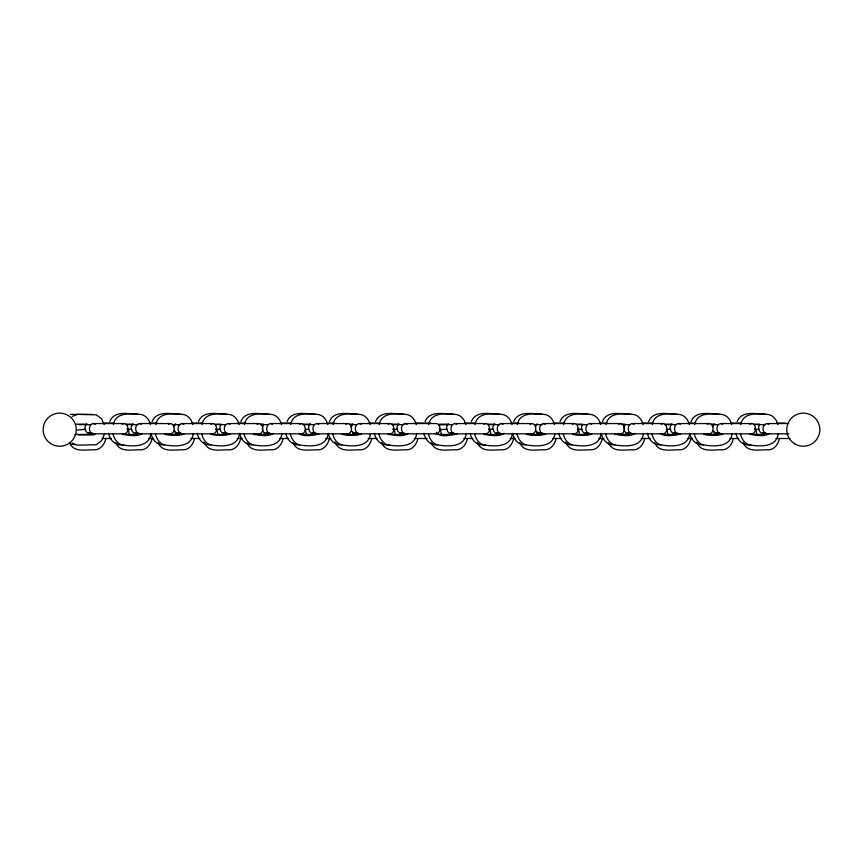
<?xml version="1.0" encoding="UTF-8"?>
<svg xmlns="http://www.w3.org/2000/svg" width="863" height="863" viewBox="0 0 863 863"><rect width="100%" height="100%" fill="white"/><g stroke="black" fill="none" stroke-linecap="round" stroke-linejoin="round"><path stroke-width="1.29" d="M129.159 434.693L128.77 430.799L127.346 428.911M175.405 434.693L175.405 432.029M217.789 434.693L217.4 430.799L215.977 428.911M262.266 428.221L263.409 424.585M264.035 434.693L264.175 433.366M306.43 434.693L305.426 429.731M352.676 434.693L352.676 432.029M395.071 434.693L394.682 430.799L393.258 428.911M441.187 434.693L440.799 430.799L439.375 428.911M490.745 434.693L490.357 430.799L488.933 428.911M536.991 434.693L536.991 432.029M579.375 434.693L578.987 430.799L577.574 428.911M623.863 428.221L624.995 424.585M625.621 434.693L625.761 433.366M668.016 434.693L667.013 429.731M714.262 434.693L714.262 432.029M756.657 434.693L756.268 430.799L754.845 428.911M104.596 433.776L101.597 440.702L96.397 444.704L77.735 445.189L72.19 443.161M105.879 438.447C104.779 443.852 100.895 449.569 94.93 449.86C86.667 449.289 74.132 453.107 69.838 443.248M113.42 424.531C115.653 412.039 130.464 413.496 139.892 414.359C145.329 414.628 149.288 419.537 150.453 424.531M150.842 433.776C149.18 446.948 133.992 446.624 123.981 445.189C118.004 444.887 114.132 439.17 113.031 433.776M155.804 424.531C158.048 412.039 172.859 413.496 182.287 414.359C187.724 414.628 191.672 419.537 192.848 424.531M152.115 438.447C151.014 443.852 147.142 449.569 141.176 449.86C132.913 449.289 120.378 453.107 116.074 443.248M193.236 433.776C191.575 446.948 176.386 446.624 166.365 445.189C160.399 444.887 156.516 439.17 155.416 433.776M194.509 438.447C193.409 443.852 189.536 449.569 183.56 449.86C175.308 449.289 162.773 453.107 158.468 443.248M202.05 424.531C204.294 412.039 219.105 413.496 228.533 414.359C233.97 414.628 237.918 419.537 239.094 424.531M239.483 433.776C237.821 446.948 222.632 446.624 212.611 445.189C206.645 444.887 202.762 439.17 201.662 433.776M244.445 424.531C246.678 412.039 261.489 413.496 270.928 414.359C276.354 414.628 280.313 419.537 281.489 424.531M240.755 438.447C239.655 443.852 235.782 449.569 229.806 449.86C221.554 449.289 209.019 453.107 204.714 443.248M281.867 433.776C280.205 446.948 265.017 446.624 255.006 445.189C249.029 444.887 245.157 439.17 244.056 433.776M283.15 438.447C282.05 443.852 278.166 449.569 272.201 449.86C263.938 449.289 251.413 453.107 247.109 443.248M290.691 424.531C292.924 412.039 307.735 413.496 317.174 414.359C322.6 414.628 326.559 419.537 327.735 424.531M328.113 433.776C326.451 446.948 311.263 446.624 301.252 445.189C295.275 444.887 291.403 439.17 290.302 433.776M333.075 424.531C335.319 412.039 350.13 413.496 359.558 414.359C364.995 414.628 368.943 419.537 370.119 424.531M329.396 438.447C328.296 443.852 324.412 449.569 318.447 449.86C310.184 449.289 297.659 453.107 293.355 443.248M370.507 433.776C368.846 446.948 353.657 446.624 343.636 445.189C337.67 444.887 333.798 439.17 332.697 433.776M371.78 438.447C370.68 443.852 366.807 449.569 360.842 449.86C352.579 449.289 340.044 453.107 335.739 443.248M379.202 424.531C381.435 412.039 396.246 413.496 405.686 414.359C411.112 414.628 415.071 419.537 416.246 424.531M416.624 433.776C414.963 446.948 399.774 446.624 389.763 445.189C383.787 444.887 379.914 439.17 378.814 433.776M417.908 438.447C416.807 443.852 412.935 449.569 406.958 449.86C398.706 449.289 386.171 453.107 381.867 443.248M428.76 424.531C430.993 412.039 445.804 413.496 455.243 414.359C460.669 414.628 464.628 419.537 465.804 424.531M466.182 433.776C464.521 446.948 449.332 446.624 439.321 445.189C433.345 444.887 429.472 439.17 428.372 433.776M467.466 438.447C466.365 443.852 462.482 449.569 456.516 449.86C448.253 449.289 435.729 453.107 431.424 443.248M475.006 424.531C477.239 412.039 492.05 413.496 501.479 414.359C506.915 414.628 510.874 419.537 512.039 424.531M512.428 433.776C510.767 446.948 495.578 446.624 485.567 445.189C479.591 444.887 475.718 439.17 474.618 433.776M517.39 424.531C519.634 412.039 534.445 413.496 543.873 414.359C549.31 414.628 553.259 419.537 554.434 424.531M513.712 438.447C512.611 443.852 508.728 449.569 502.762 449.86C494.499 449.289 481.964 453.107 477.671 443.248M554.823 433.776C553.161 446.948 537.973 446.624 527.951 445.189C521.986 444.887 518.113 439.17 517.013 433.776M556.096 438.447C554.995 443.852 551.123 449.569 545.157 449.86C536.894 449.289 524.359 453.107 520.055 443.248M563.636 424.531C565.88 412.039 580.691 413.496 590.119 414.359C595.556 414.628 599.505 419.537 600.68 424.531M601.069 433.776C599.407 446.948 584.219 446.624 574.197 445.189C568.232 444.887 564.359 439.17 563.259 433.776M606.031 424.531C608.264 412.039 623.075 413.496 632.514 414.359C637.94 414.628 641.899 419.537 643.075 424.531M602.342 438.447C601.241 443.852 597.369 449.569 591.392 449.86C583.14 449.289 570.605 453.107 566.301 443.248M643.464 433.776C641.792 446.948 626.603 446.624 616.592 445.189C610.626 444.887 606.743 439.17 605.643 433.776M644.737 438.447C643.636 443.852 639.763 449.569 633.787 449.86C625.535 449.289 613 453.107 608.695 443.248M652.277 424.531C654.51 412.039 669.321 413.496 678.76 414.359C684.186 414.628 688.145 419.537 689.321 424.531M689.699 433.776C688.038 446.948 672.849 446.624 662.838 445.189C656.862 444.887 652.989 439.17 651.889 433.776M694.672 424.531C696.905 412.039 711.716 413.496 721.144 414.359C726.581 414.628 730.54 419.537 731.705 424.531M690.983 438.447C689.882 443.852 686.009 449.569 680.033 449.86C671.781 449.289 659.246 453.107 654.941 443.248M732.094 433.776C730.432 446.948 715.244 446.624 705.233 445.189C699.257 444.887 695.384 439.17 694.284 433.776M733.377 438.447C732.277 443.852 728.394 449.569 722.428 449.86C714.165 449.289 701.63 453.107 697.326 443.248M740.788 424.531C743.032 412.039 757.843 413.496 767.272 414.359C772.709 414.628 776.657 419.537 777.833 424.531M778.221 433.776C776.549 446.948 761.371 446.624 751.349 445.189C745.384 444.887 741.5 439.17 740.4 433.776M779.494 438.447C778.394 443.852 774.521 449.569 768.545 449.86C760.292 449.289 747.757 453.107 743.453 443.248M173.765 426.894L175.577 423.776M351.036 426.894L352.848 423.776M535.351 426.894L537.164 423.776M712.622 426.894L714.435 423.776M109.774 421.576C114.304 410.162 128.803 413.949 138.231 414.38M152.168 421.576C156.699 410.162 171.198 413.949 180.626 414.38M198.414 421.576C202.945 410.162 217.444 413.949 226.872 414.38M240.809 421.576C245.34 410.162 259.839 413.949 269.267 414.38M287.055 421.576C291.586 410.162 306.085 413.949 315.502 414.38M329.439 421.576C333.97 410.162 348.469 413.949 357.897 414.38M375.567 421.576C380.098 410.162 394.596 413.949 404.024 414.38M425.125 421.576C429.655 410.162 444.154 413.949 453.582 414.38M471.36 421.576C475.901 410.162 490.4 413.949 499.817 414.38M513.755 421.576C518.285 410.162 532.784 413.949 542.212 414.38M560.001 421.576C564.531 410.162 579.03 413.949 588.458 414.38M602.396 421.576C606.926 410.162 621.425 413.949 630.853 414.38M648.642 421.576C653.172 410.162 667.671 413.949 677.099 414.38M691.026 421.576C695.556 410.162 710.055 413.949 719.483 414.38M737.153 421.576C741.684 410.162 756.182 413.949 765.61 414.38M221.014 424.585C217.638 428.987 222.039 435.653 227.616 433.355M582.601 424.585C579.224 428.987 583.625 435.653 589.202 433.355M759.753 424.585C756.376 428.987 760.778 435.653 766.355 433.355M91.694 432.913L88.738 434.445L75.07 434.445M137.94 432.913L134.984 434.445L122.557 434.445M142.341 433.377C137.12 437.314 128.242 435.125 122.319 434.186M180.324 432.913L177.368 434.445L164.952 434.445M226.57 432.913L223.614 434.445L211.187 434.445M268.965 432.913L266.009 434.445L253.582 434.445M273.377 433.377C268.145 437.314 259.267 435.125 253.344 434.186M315.211 432.913L312.255 434.445L299.828 434.445M357.595 432.913L354.65 434.445L342.223 434.445M403.722 432.913L400.766 434.445L388.339 434.445M408.134 433.377C402.913 437.314 394.024 435.125 388.102 434.186M453.28 432.913L450.324 434.445L436.656 434.445M499.526 432.913L496.57 434.445L484.143 434.445M503.938 433.377C498.706 437.314 489.828 435.125 483.906 434.186M541.91 432.913L538.965 434.445L526.538 434.445M588.156 432.913L585.2 434.445L572.784 434.445M630.551 432.913L627.595 434.445L615.168 434.445M634.963 433.377C629.742 437.314 620.853 435.125 614.931 434.186M676.797 432.913L673.841 434.445L661.414 434.445M719.192 432.913L716.236 434.445L703.809 434.445M765.308 432.913L762.353 434.445L749.925 434.445M769.72 433.377C764.499 437.314 755.621 435.125 749.688 434.186M86.936 423.776C82.298 427.638 86.591 435.988 92.74 433.355M133.182 423.776C128.544 427.638 132.837 435.988 138.986 433.355M310.453 423.776C305.826 427.638 310.108 435.988 316.257 433.355M398.976 423.776C394.337 427.638 398.62 435.988 404.769 433.355M448.533 423.776C443.895 427.638 448.177 435.988 454.326 433.355M494.769 423.776C490.141 427.638 494.423 435.988 500.572 433.355M672.05 423.776C667.412 427.638 671.694 435.988 677.843 433.355M72.19 416.387L77.735 414.359L96.397 414.833L101.597 418.835L104.207 424.531M77.346 430.033L85.728 429.31M95.308 434.186L93.15 434.909L78.231 434.909M183.948 434.186C178.112 435.783 170.54 435.783 164.714 434.186M230.194 434.186C224.358 435.783 216.786 435.783 210.95 434.186M318.825 434.186C312.902 435.125 304.024 437.314 298.803 433.377M361.219 434.186C355.394 435.783 347.811 435.783 341.985 434.186M456.894 434.186C450.95 434.725 440.389 438.393 436.257 432.32M545.535 434.186C539.709 435.783 532.126 435.783 526.301 434.186M591.781 434.186C585.955 435.783 578.372 435.783 572.547 434.186M680.411 434.186C674.488 435.125 665.61 437.314 660.389 433.377M722.806 434.186C716.98 435.783 709.397 435.783 703.572 434.186M90.831 432.676L88.889 433.355M122.179 424.24C128.307 420.799 130.464 433.388 124.121 433.819L93.29 433.819C88.134 433.302 88.134 424.067 93.29 423.55L124.121 423.55M137.077 432.676L135.124 433.355M168.425 424.24C174.553 420.799 176.71 433.388 170.367 433.819L139.536 433.819C134.38 433.302 134.38 424.067 139.536 423.55L170.367 423.55M179.461 432.676L176.516 433.183L174.153 430.788M210.82 424.24C216.947 420.799 219.105 433.388 212.762 433.819L181.931 433.819C176.764 433.302 176.764 424.067 181.931 423.55L212.762 423.55M225.707 432.676L223.765 433.355M257.066 424.24C263.193 420.799 265.34 433.388 259.008 433.819L228.177 433.819C223.01 433.302 223.01 424.067 228.177 423.55L259.008 423.55M268.102 432.676C265.739 434.542 262.686 432.136 262.406 429.547M299.45 424.24C305.588 420.799 307.735 433.388 301.392 433.819L270.572 433.819C265.405 433.302 265.405 424.067 270.572 423.55L301.392 423.55M314.348 432.676L312.406 433.355M345.696 424.24C351.834 420.799 353.981 433.388 347.638 433.819L316.807 433.819C311.651 433.302 311.651 424.067 316.807 423.55L347.638 423.55M356.732 432.676L353.787 433.183L351.424 430.788M388.091 424.24C394.218 420.799 396.376 433.388 390.033 433.819L359.202 433.819C354.035 433.302 354.035 424.067 359.202 423.55L390.033 423.55M402.859 432.676L400.917 433.355M452.417 432.676L450.475 433.355M483.765 424.24C489.904 420.799 492.05 433.388 485.707 433.819L454.877 433.819C449.72 433.302 449.72 424.067 454.877 423.55L485.707 423.55M498.663 432.676L496.721 433.355M530.011 424.24C536.139 420.799 538.296 433.388 531.953 433.819L501.123 433.819C495.966 433.302 495.966 424.067 501.123 423.55L531.953 423.55M541.047 432.676L538.102 433.183L535.74 430.788M572.406 424.24C578.534 420.799 580.691 433.388 574.348 433.819L543.517 433.819C538.35 433.302 538.35 424.067 543.517 423.55L574.348 423.55M587.293 432.676L585.351 433.355M618.652 424.24C624.78 420.799 626.937 433.388 620.594 433.819L589.763 433.819C584.596 433.302 584.596 424.067 589.763 423.55L620.594 423.55M629.688 432.676C627.325 434.542 624.273 432.136 623.992 429.547M661.036 424.24C667.175 420.799 669.321 433.388 662.989 433.819L632.158 433.819C626.991 433.302 626.991 424.067 632.158 423.55L662.989 423.55M675.934 432.676L673.992 433.355M707.282 424.24C713.421 420.799 715.567 433.388 709.235 433.819L678.404 433.819C673.237 433.302 673.237 424.067 678.404 423.55L709.235 423.55M718.329 432.676L715.373 433.183L713.011 430.788M749.677 424.24C755.805 420.799 757.962 433.388 751.619 433.819L720.788 433.819C715.632 433.302 715.632 424.067 720.788 423.55L751.619 423.55M764.445 432.676L762.504 433.355M70.572 414.38L91.985 414.38M438.587 424.855L452.244 424.628M439.86 429.526L447.314 429.31M93.29 433.819L94.304 433.647M139.536 433.819L140.55 433.647M181.931 433.819L182.934 433.647M228.177 433.819L229.18 433.647M270.572 433.819L271.575 433.647M316.807 433.819L317.821 433.647M436.16 423.55L405.33 423.55C400.162 424.067 400.162 433.302 405.33 433.819L436.16 433.819C440.917 433.28 441.349 425.47 437.163 423.722M359.202 433.819L360.205 433.647M405.33 433.819L406.333 433.647M454.877 433.819L455.891 433.647M501.123 433.819L502.137 433.647M543.517 433.819L544.521 433.647M589.763 433.819L590.767 433.647M632.158 433.819L633.162 433.647M678.404 433.819L679.408 433.647M788.75 423.55L766.916 423.55C761.749 424.067 761.749 433.302 766.916 433.819L788.75 433.819M720.788 433.819L721.802 433.647M766.916 433.819L767.919 433.647M103.01 423.086L114.002 423.086M149.256 423.086L156.969 423.086M191.651 423.086L202.632 423.086M237.897 423.086L245.599 423.086M280.292 423.086L291.273 423.086M326.538 423.086L334.24 423.086M368.922 423.086L379.914 423.086M415.049 423.086L430.713 423.086M464.607 423.086L475.589 423.086M510.842 423.086L518.555 423.086M553.237 423.086L564.229 423.086M599.483 423.086L607.196 423.086M641.878 423.086L652.86 423.086M688.124 423.086L695.826 423.086M730.508 423.086L741.5 423.086M776.635 423.086L785.621 423.086M76.311 424.165L86.246 424.165M126.278 424.165L132.492 424.165M214.919 424.165L221.133 424.165M261.036 424.165L263.528 424.165M303.56 424.165L309.774 424.165M349.677 424.165L352.158 424.165M392.072 424.165L398.285 424.165M439.138 424.165L447.843 424.165M487.875 424.165L494.078 424.165M576.506 424.165L582.719 424.165M622.622 424.165L625.114 424.165M665.146 424.165L671.36 424.165M711.263 424.165L713.744 424.165M753.658 424.165L759.872 424.165M78.231 424.628L90.658 424.628M126.969 424.628L138.145 424.628M173.085 424.628L180.54 424.628M215.599 424.628L225.545 424.628M260.475 424.628L267.929 424.628M302.999 424.628L314.175 424.628M350.356 424.628L356.57 424.628M392.751 424.628L403.938 424.628M488.555 424.628L499.731 424.628M534.672 424.628L542.126 424.628M577.185 424.628L587.131 424.628M622.072 424.628L629.526 424.628M664.586 424.628L675.772 424.628M711.943 424.628L718.156 424.628M754.338 424.628L765.524 424.628M127.001 429.31L131.974 429.31M215.642 429.31L220.604 429.31M305.513 429.31L309.245 429.31M392.784 429.31L397.757 429.31M488.587 429.31L493.56 429.31M577.228 429.31L582.191 429.31M667.099 429.31L670.831 429.31M754.37 429.31L759.343 429.31M177.519 433.355L181.37 433.355M266.16 433.355L270.011 433.355M354.79 433.355L358.652 433.355M539.105 433.355L542.967 433.355M627.746 433.355L631.597 433.355M716.376 433.355L720.238 433.355M102.276 438.501L111.273 438.501M148.522 438.501L153.657 438.501M190.917 438.501L199.903 438.501M237.163 438.501L242.298 438.501M279.547 438.501L288.544 438.501M325.793 438.501L330.939 438.501M368.188 438.501L377.185 438.501M414.316 438.501L427.153 438.501M463.863 438.501L472.859 438.501M510.109 438.501L515.254 438.501M552.503 438.501L561.5 438.501M598.749 438.501L603.884 438.501M641.144 438.501L650.13 438.501M687.38 438.501L692.525 438.501M729.774 438.501L738.771 438.501M775.902 438.501L790.033 438.501M75.976 444.725L70.572 444.24M123.549 444.725C116.171 446.236 109.687 440.389 108.619 433.312M164.606 444.725C157.659 445.826 152.082 439.752 151.014 433.312M210.852 444.725C203.905 445.826 198.328 439.752 197.26 433.312M253.247 444.725C246.289 445.826 240.712 439.752 239.644 433.312M299.493 444.725C292.535 445.826 286.958 439.752 285.89 433.312M341.888 444.725C334.93 445.826 329.353 439.752 328.285 433.312M389.332 444.725C381.964 446.236 375.47 440.389 374.402 433.312M437.563 444.725C430.605 445.826 425.028 439.752 423.96 433.312M485.135 444.725C477.768 446.236 471.274 440.389 470.206 433.312M526.203 444.725C519.246 445.826 513.668 439.752 512.6 433.312M572.439 444.725C565.492 445.826 559.914 439.752 558.846 433.312M614.834 444.725C607.876 445.826 602.309 439.752 601.231 433.312M661.08 444.725C654.122 445.826 648.555 439.752 647.477 433.312M703.474 444.725C696.517 445.826 690.939 439.752 689.871 433.312M750.918 444.725C743.55 446.236 737.067 440.389 735.999 433.312M766.916 423.55L768.857 424.24M720.788 423.55L722.73 424.24M750.616 433.647L751.619 433.819M678.404 423.55L680.346 424.24M708.221 433.647L709.235 433.819M632.158 423.55L634.1 424.24M661.975 433.647L662.989 433.819M589.763 423.55L591.705 424.24M619.591 433.647L620.594 433.819M543.517 423.55L545.459 424.24M573.345 433.647L574.348 433.819M501.123 423.55L503.075 424.24M530.95 433.647L531.953 433.819M454.877 423.55L456.829 424.24M484.704 433.647L485.707 433.819M405.33 423.55L407.271 424.24M435.146 433.647L436.16 433.819M359.202 423.55L361.144 424.24M389.03 433.647L390.033 433.819M316.807 423.55L318.76 424.24M346.635 433.647L347.638 433.819M270.572 423.55L272.514 424.24M300.389 433.647L301.392 433.819M228.177 423.55L230.119 424.24M258.005 433.647L259.008 433.819M181.931 423.55L183.873 424.24M211.759 433.647L212.762 433.819M139.536 423.55L141.478 424.24M169.364 433.647L170.367 433.819M93.29 423.55L95.232 424.24M123.118 433.647L124.121 433.819M763.938 434.542L762.514 432.665M717.811 434.542L716.387 432.665M675.416 434.542L673.992 432.665M586.786 434.542L585.362 432.665M540.54 434.542L539.116 432.665M498.145 434.542L496.721 432.665M451.899 434.542L450.475 432.665M402.341 434.542L400.917 432.665M356.225 434.542L354.801 432.665M313.83 434.542L312.406 432.665M267.584 434.542L266.16 432.665M225.2 434.542L223.776 432.665M178.954 434.542L177.53 432.665M136.559 434.542L135.135 432.665M90.313 434.542L88.889 432.665M743.172 442.924L744.769 444.564M696.247 442.115L698.642 444.564M654.65 442.924L656.258 444.564M608.404 442.924L610.012 444.564M565.222 442.115L567.617 444.564M519.774 442.924L521.371 444.564M477.379 442.924L478.987 444.564M431.133 442.924L432.741 444.564M381.575 442.924L383.183 444.564M334.661 442.115L337.055 444.564M293.064 442.924L294.671 444.564M246.818 442.924L248.425 444.564M203.625 442.115L206.03 444.564M158.188 442.924L159.784 444.564M115.793 442.924L117.39 444.564M627.746 432.665L628.372 433.722M764.305 433.366L764.435 434.693M718.178 433.366L718.318 434.693M675.794 433.366L675.923 434.693M629.548 433.366L629.677 434.693M587.153 433.366L587.282 434.693M540.907 433.366L541.036 434.693M498.512 433.366L498.652 434.693M452.277 433.366L452.406 434.693M402.719 433.366L402.848 434.693M356.592 433.366L356.721 434.693M314.208 433.366L314.337 434.693M267.962 433.366L268.091 434.693M225.567 433.366L225.696 434.693M179.321 433.366L179.45 434.693M136.926 433.366L137.066 434.693M90.68 433.366L90.82 434.693M50.507 443.442A16.548 16.548 0 0 0 76.214 430.756A16.548 16.548 0 0 0 52.373 414.844A16.548 16.548 0 0 0 50.507 443.442M795.028 444.014A16.548 16.548 0 0 0 819.85 429.688A16.548 16.548 0 0 0 795.028 415.351A16.548 16.548 0 0 0 795.028 444.014"/></g></svg>
